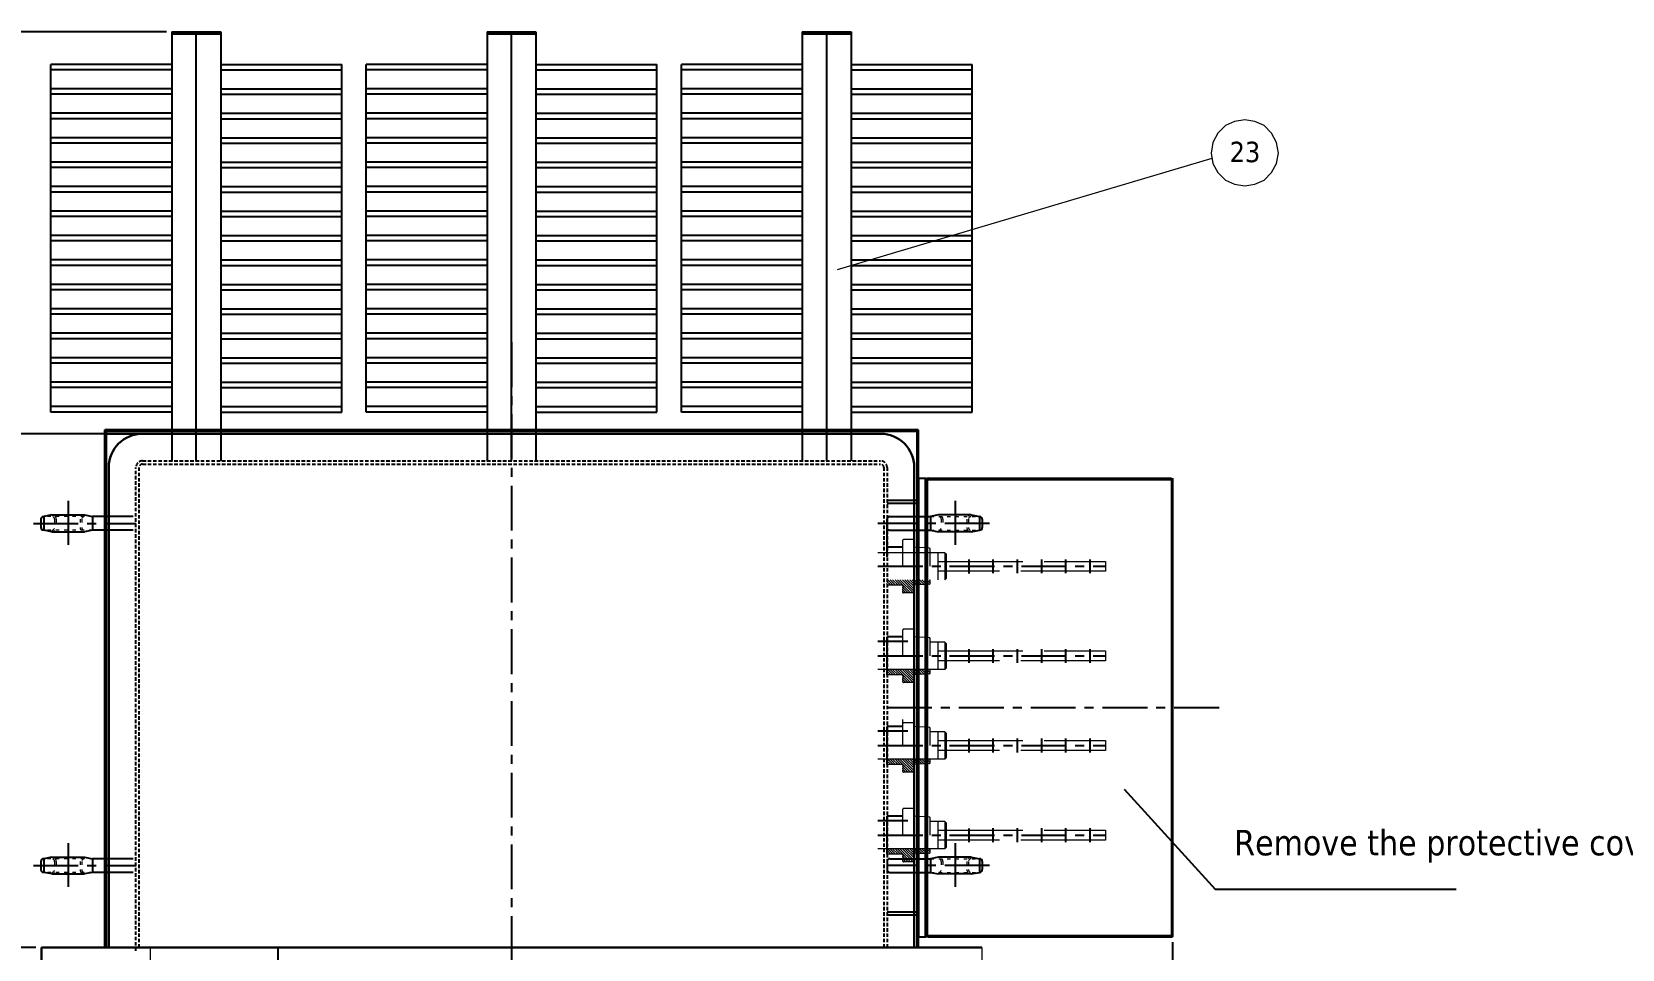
# Model space of a CAD drawing. Header units: millimetres. Extents: x 97339 to 122350, y -311274 to -152040.
# Drawn here: x 99180 to 102106, y -157372 to -155683 of the extents above; entities that cross this region are included whole.
import ezdxf

# ---------------------------------------------------------------- set-up
doc = ezdxf.new("R2010")
doc.units = ezdxf.units.MM
doc.header["$LTSCALE"] = 13
for name, pattern in [('ACAD_ISO02W100', [15, 12, -3]), ('ACAD_ISO03W100', [1.18, 0.47, -0.71]), ('CENTER', [50.8, 31.75, -6.35, 6.35, -6.35]), ('CENTERX2', [101.6, 63.5, -12.7, 12.7, -12.7]), ('DASHED', [0.75, 0.5, -0.25])]:
    doc.linetypes.add(name, pattern=pattern)
doc.layers.get('0').update_dxf_attribs({"color": 1, "linetype": 'CENTER'})
for name, color, linetype in [('1', 4, 'Continuous'), ('4虚线层', 6, 'DASHED'), ('粗实线', 4, 'Continuous')]:
    doc.layers.add(name, color=color, linetype=linetype)
doc.layers.add('标注、文本', color=3, linetype='Continuous', lineweight=25)
doc.layers.add('铁心', color=3, linetype='Continuous', lineweight=0)
doc.styles.get("Standard").update_dxf_attribs({"font": 'gbenor.shx', "bigfont": 'gbcbig.shx'})
doc.styles.add('Tahoma$001', font='tahoma.ttf', dxfattribs={"height": 2.159784})
doc.dimstyles.new('1-15', dxfattribs={"dimscale": 20, "dimtxt": 3.5, "dimasz": 2, "dimexe": 1.5, "dimexo": 0.5, "dimgap": 0.5, "dimtad": 1, "dimtoh": 1, "dimdec": 1, "dimdsep": 46, "dimtxsty": 'Standard', "dimcen": 2.5, "dimclrd": 3, "dimclre": 3, "dimclrt": 3, "dimadec": 0, "dimazin": 2, "dimtfac": 1, "dimtdec": 1, "dimtmove": 0, "dimatfit": 2, "dimfxl": 1, "dimarcsym": 0})

# ---------------------------------------------------------------- blocks, each defined once
blk = doc.blocks.new('*D519')
at = {"layer": 'Defpoints', "color": 0, "transparency": 16777216}
for p in [(98989.3, -157368.6), (99197.6, -157368.6), (99197.6, -157893.6)]:
    blk.add_point(p, dxfattribs=at)
at = {"layer": '标注、文本', "color": 3, "lineweight": -2, "transparency": 16777216}
for p, q in [((99187.6, -157368.6), (98959.3, -157368.6)), ((98989.3, -157853.6), (98989.3, -157408.6)), ((99187.6, -157893.6), (98959.3, -157893.6))]:
    blk.add_line(p, q, dxfattribs=at)
at = {"layer": '标注、文本', "color": 3, "transparency": 16777216}
for points in [[(98982.6, -157408.6), (98995.9, -157408.6), (98989.3, -157368.6)], [(98982.6, -157853.6), (98995.9, -157853.6), (98989.3, -157893.6)]]:
    blk.add_solid(points, dxfattribs=at)
at = {"layer": '标注、文本', "color": 3, "transparency": 16777216, "insert": (98944.3, -157631.1), "char_height": 70, "attachment_point": 5, "rotation": 90}
blk.add_mtext('525', dxfattribs=at)
blk = doc.blocks.new('*D520')
at = {"layer": 'Defpoints', "color": 0, "transparency": 16777216}
for p in [(98989.3, -156422.6), (99383.6, -156422.6), (99197.6, -157368.6)]:
    blk.add_point(p, dxfattribs=at)
at = {"layer": '标注、文本', "color": 3, "lineweight": -2, "transparency": 16777216}
for p, q in [((99373.6, -156422.6), (98959.3, -156422.6)), ((98989.3, -157328.6), (98989.3, -156462.6)), ((99187.6, -157368.6), (98959.3, -157368.6))]:
    blk.add_line(p, q, dxfattribs=at)
at = {"layer": '标注、文本', "color": 3, "transparency": 16777216}
for points in [[(98982.6, -156462.6), (98995.9, -156462.6), (98989.3, -156422.6)], [(98982.6, -157328.6), (98995.9, -157328.6), (98989.3, -157368.6)]]:
    blk.add_solid(points, dxfattribs=at)
at = {"layer": '标注、文本', "color": 3, "transparency": 16777216, "insert": (98944.3, -156895.6), "char_height": 70, "attachment_point": 5, "rotation": 90}
blk.add_mtext('946', dxfattribs=at)
blk = doc.blocks.new('*D521')
at = {"layer": 'Defpoints', "color": 0, "transparency": 16777216}
for p in [(98802.8, -155682.6), (99437.6, -155682.6), (99197.6, -157893.6)]:
    blk.add_point(p, dxfattribs=at)
at = {"layer": '标注、文本', "color": 3, "lineweight": -2, "transparency": 16777216}
for p, q in [((99427.6, -155682.6), (98772.8, -155682.6)), ((98802.8, -157853.6), (98802.8, -155722.6)), ((99187.6, -157893.6), (98772.8, -157893.6))]:
    blk.add_line(p, q, dxfattribs=at)
at = {"layer": '标注、文本', "color": 3, "transparency": 16777216}
for points in [[(98796.2, -155722.6), (98809.5, -155722.6), (98802.8, -155682.6)], [(98796.2, -157853.6), (98809.5, -157853.6), (98802.8, -157893.6)]]:
    blk.add_solid(points, dxfattribs=at)
at = {"layer": '标注、文本', "color": 3, "transparency": 16777216, "insert": (98757.8, -156788.1), "char_height": 70, "attachment_point": 5, "rotation": 90}
blk.add_mtext('2211', dxfattribs=at)
blk = doc.blocks.new('*D544')
at = {"layer": 'Defpoints', "color": 0, "transparency": 16777216}
for p in [(101278.6, -157348.6), (99197.6, -157368.6), (101278.6, -158190)]:
    blk.add_point(p, dxfattribs=at)
at = {"layer": '标注、文本', "color": 3, "lineweight": -2, "transparency": 16777216}
for p, q in [((101278.6, -157358.6), (101278.6, -158220)), ((99197.6, -157378.6), (99197.6, -158220)), ((99237.6, -158190), (101238.6, -158190))]:
    blk.add_line(p, q, dxfattribs=at)
at = {"layer": '标注、文本', "color": 3, "transparency": 16777216}
for points in [[(99237.6, -158183.3), (99237.6, -158196.6), (99197.6, -158190)], [(101238.6, -158183.3), (101238.6, -158196.6), (101278.6, -158190)]]:
    blk.add_solid(points, dxfattribs=at)
at = {"layer": '标注、文本', "color": 3, "transparency": 16777216, "insert": (100238.1, -158145), "char_height": 70, "attachment_point": 5}
blk.add_mtext('2100', dxfattribs=at)

msp = doc.modelspace()

# ---------------------------------------------------------------- hatches: boundary and pattern name
at = {"linetype": 'ACAD_ISO02W100', "lineweight": 13}
h = msp.add_hatch(dxfattribs=at)
h.set_pattern_fill('ANSI31', color=2, angle=270, style=0)
h.set_pattern_definition([(315, (100436.7233, -156382.5034), (2.245064, 2.245064), [])])
edge = h.paths.add_edge_path(flags=0)
edge.add_line((100752.605, -156691.608), (100795.384, -156691.608))
edge.add_line((100795.384, -156691.608), (100832.604, -156691.608))
edge.add_line((100832.604, -156691.608), (100832.604, -156698.673))
edge.add_arc((100831.604, -156698.673), 1, -86.185925, 0, ccw=False)
edge.add_line((100831.67, -156699.671), (100803.537, -156701.546))
edge.add_arc((100803.604, -156702.544), 1, 93.814075, 180)
edge.add_line((100802.604, -156702.544), (100802.604, -156714.609))
edge.add_arc((100801.604, -156714.609), 1, 270, 360, ccw=False)
edge.add_line((100801.604, -156715.609), (100783.604, -156715.609))
edge.add_arc((100783.604, -156714.609), 1, 180, 270, ccw=False)
edge.add_line((100782.604, -156714.609), (100782.604, -156712.124))
edge.add_line((100782.604, -156712.124), (100783.541, -156711.21))
edge.add_line((100783.541, -156711.21), (100782.604, -156710.383))
edge.add_line((100782.604, -156710.383), (100782.604, -156708.142))
edge.add_line((100782.604, -156708.142), (100783.541, -156707.228))
edge.add_line((100783.541, -156707.228), (100782.604, -156706.401))
edge.add_line((100782.604, -156706.401), (100782.604, -156705.205))
edge.add_line((100782.604, -156705.205), (100783.541, -156704.291))
edge.add_line((100783.541, -156704.291), (100782.604, -156703.464))
edge.add_line((100782.604, -156703.464), (100782.604, -156702.609))
edge.add_arc((100781.604, -156702.609), 1, 0.000001, 90)
edge.add_line((100781.604, -156701.609), (100753.606, -156701.609))
edge.add_arc((100753.606, -156700.609), 1, 180.00291, 270.00291, ccw=False)
edge.add_line((100752.606, -156700.609), (100752.605, -156691.608))
h = msp.add_hatch(dxfattribs=at)
h.set_pattern_fill('ANSI31', color=2, angle=270, style=0)
h.set_pattern_definition([(315, (100436.7233, -156547.5034), (2.245064, 2.245064), [])])
edge = h.paths.add_edge_path(flags=0)
edge.add_line((100752.605, -156856.608), (100795.384, -156856.608))
edge.add_line((100795.384, -156856.608), (100832.604, -156856.608))
edge.add_line((100832.604, -156856.608), (100832.604, -156863.673))
edge.add_arc((100831.604, -156863.673), 1, -86.185925, 0, ccw=False)
edge.add_line((100831.67, -156864.671), (100803.537, -156866.546))
edge.add_arc((100803.604, -156867.544), 1, 93.814075, 180)
edge.add_line((100802.604, -156867.544), (100802.604, -156879.609))
edge.add_arc((100801.604, -156879.609), 1, 270, 360, ccw=False)
edge.add_line((100801.604, -156880.609), (100783.604, -156880.609))
edge.add_arc((100783.604, -156879.609), 1, 180, 270, ccw=False)
edge.add_line((100782.604, -156879.609), (100782.604, -156877.124))
edge.add_line((100782.604, -156877.124), (100783.541, -156876.21))
edge.add_line((100783.541, -156876.21), (100782.604, -156875.383))
edge.add_line((100782.604, -156875.383), (100782.604, -156873.142))
edge.add_line((100782.604, -156873.142), (100783.541, -156872.228))
edge.add_line((100783.541, -156872.228), (100782.604, -156871.401))
edge.add_line((100782.604, -156871.401), (100782.604, -156870.205))
edge.add_line((100782.604, -156870.205), (100783.541, -156869.291))
edge.add_line((100783.541, -156869.291), (100782.604, -156868.464))
edge.add_line((100782.604, -156868.464), (100782.604, -156867.609))
edge.add_arc((100781.604, -156867.609), 1, 0.000001, 90)
edge.add_line((100781.604, -156866.609), (100753.606, -156866.609))
edge.add_arc((100753.606, -156865.609), 1, 180.00291, 270.00291, ccw=False)
edge.add_line((100752.606, -156865.609), (100752.605, -156856.608))
h = msp.add_hatch(dxfattribs=at)
h.set_pattern_fill('ANSI31', color=2, angle=270, style=0)
h.set_pattern_definition([(315, (100436.7233, -156712.5034), (2.245064, 2.245064), [])])
edge = h.paths.add_edge_path(flags=0)
edge.add_line((100752.605, -157021.608), (100795.384, -157021.608))
edge.add_line((100795.384, -157021.608), (100832.604, -157021.608))
edge.add_line((100832.604, -157021.608), (100832.604, -157028.673))
edge.add_arc((100831.604, -157028.673), 1, -86.185925, 0, ccw=False)
edge.add_line((100831.67, -157029.671), (100803.537, -157031.546))
edge.add_arc((100803.604, -157032.544), 1, 93.814075, 180)
edge.add_line((100802.604, -157032.544), (100802.604, -157044.609))
edge.add_arc((100801.604, -157044.609), 1, 270, 360, ccw=False)
edge.add_line((100801.604, -157045.609), (100783.604, -157045.609))
edge.add_arc((100783.604, -157044.609), 1, 180, 270, ccw=False)
edge.add_line((100782.604, -157044.609), (100782.604, -157042.124))
edge.add_line((100782.604, -157042.124), (100783.541, -157041.21))
edge.add_line((100783.541, -157041.21), (100782.604, -157040.383))
edge.add_line((100782.604, -157040.383), (100782.604, -157038.142))
edge.add_line((100782.604, -157038.142), (100783.541, -157037.228))
edge.add_line((100783.541, -157037.228), (100782.604, -157036.401))
edge.add_line((100782.604, -157036.401), (100782.604, -157035.205))
edge.add_line((100782.604, -157035.205), (100783.541, -157034.291))
edge.add_line((100783.541, -157034.291), (100782.604, -157033.464))
edge.add_line((100782.604, -157033.464), (100782.604, -157032.609))
edge.add_arc((100781.604, -157032.609), 1, 0.000001, 90)
edge.add_line((100781.604, -157031.609), (100753.606, -157031.609))
edge.add_arc((100753.606, -157030.609), 1, 180.00291, 270.00291, ccw=False)
edge.add_line((100752.606, -157030.609), (100752.605, -157021.608))
h = msp.add_hatch(dxfattribs=at)
h.set_pattern_fill('ANSI31', color=2, angle=270, style=0)
h.set_pattern_definition([(315, (100436.7233, -156877.5034), (2.245064, 2.245064), [])])
edge = h.paths.add_edge_path(flags=0)
edge.add_line((100752.605, -157186.608), (100795.384, -157186.608))
edge.add_line((100795.384, -157186.608), (100832.604, -157186.608))
edge.add_line((100832.604, -157186.608), (100832.604, -157193.673))
edge.add_arc((100831.604, -157193.673), 1, -86.185925, 0, ccw=False)
edge.add_line((100831.67, -157194.671), (100803.537, -157196.546))
edge.add_arc((100803.604, -157197.544), 1, 93.814075, 180)
edge.add_line((100802.604, -157197.544), (100802.604, -157209.609))
edge.add_arc((100801.604, -157209.609), 1, 270, 360, ccw=False)
edge.add_line((100801.604, -157210.609), (100783.604, -157210.609))
edge.add_arc((100783.604, -157209.609), 1, 180, 270, ccw=False)
edge.add_line((100782.604, -157209.609), (100782.604, -157207.124))
edge.add_line((100782.604, -157207.124), (100783.541, -157206.21))
edge.add_line((100783.541, -157206.21), (100782.604, -157205.383))
edge.add_line((100782.604, -157205.383), (100782.604, -157203.142))
edge.add_line((100782.604, -157203.142), (100783.541, -157202.228))
edge.add_line((100783.541, -157202.228), (100782.604, -157201.401))
edge.add_line((100782.604, -157201.401), (100782.604, -157200.205))
edge.add_line((100782.604, -157200.205), (100783.541, -157199.291))
edge.add_line((100783.541, -157199.291), (100782.604, -157198.464))
edge.add_line((100782.604, -157198.464), (100782.604, -157197.609))
edge.add_arc((100781.604, -157197.609), 1, 0.000001, 90)
edge.add_line((100781.604, -157196.609), (100753.606, -157196.609))
edge.add_arc((100753.606, -157195.609), 1, 180.00291, 270.00291, ccw=False)
edge.add_line((100752.606, -157195.609), (100752.605, -157186.608))

# ---------------------------------------------------------------- linework, layer by layer
at = {"ltscale": 2}
for p, q in [((99482.605, -156472.602), (99482.605, -155682.62)), ((100062.605, -156472.602), (100062.605, -155682.62)), ((100642.605, -156472.602), (100642.605, -155682.62))]:
    msp.add_line(p, q, dxfattribs=at)
at = {"color": 2, "linetype": 'ACAD_ISO02W100', "lineweight": 13}
for p, q in [((100782.604, -156666.608), (100782.604, -156618.609)), ((100801.604, -156617.609), (100783.604, -156617.609)), ((100802.604, -156630.673), (100802.604, -156618.609)), ((100831.67, -156633.546), (100803.537, -156631.671)), ((100859.604, -156641.609), (100736.605, -156641.608)), ((100832.604, -156666.632), (100832.604, -156634.544)), ((100859.604, -156641.609), (100832.604, -156641.609)), ((100847.604, -156691.61), (100847.604, -156641.609)), ((100847.604, -156675.575), (100847.604, -156657.575)), ((100847.604, -156657.575), (101155.604, -156657.575)), ((100859.604, -156641.609), (100859.596, -156691.609)), ((100859.604, -156641.609), (100862.604, -156644.609)), ((100859.604, -156646.611), (100859.604, -156686.611)), ((100862.596, -156688.609), (100862.604, -156644.609)), ((101155.604, -156657.553), (101155.604, -156675.553)), ((100832.604, -156698.673), (100832.604, -156691.608)), ((101155.604, -156675.544), (100847.604, -156675.575)), ((100859.596, -156691.609), (100862.596, -156688.609)), ((100781.604, -156701.609), (100753.606, -156701.609)), ((100782.604, -156703.464), (100782.604, -156702.609)), ((100782.604, -156703.464), (100783.541, -156704.291)), ((100783.541, -156704.291), (100782.604, -156705.205)), ((100782.604, -156706.401), (100782.604, -156705.205)), ((100782.604, -156706.401), (100783.541, -156707.228)), ((100783.541, -156707.228), (100782.604, -156708.142)), ((100782.604, -156710.383), (100782.604, -156708.142)), ((100782.604, -156710.383), (100783.541, -156711.21)), ((100783.541, -156711.21), (100782.604, -156712.124)), ((100782.604, -156714.609), (100782.604, -156712.124)), ((100801.604, -156715.609), (100783.604, -156715.609)), ((100802.604, -156714.609), (100802.604, -156702.544)), ((100831.67, -156699.671), (100803.537, -156701.546)), ((100782.604, -156831.608), (100782.604, -156783.609)), ((100801.604, -156782.609), (100783.604, -156782.609)), ((100802.604, -156795.673), (100802.604, -156783.609)), ((100831.67, -156798.546), (100803.537, -156796.671)), ((100832.604, -156831.632), (100832.604, -156799.544)), ((100859.604, -156806.609), (100832.604, -156806.609)), ((100847.604, -156856.61), (100847.604, -156806.609)), ((100859.604, -156806.609), (100859.596, -156856.609)), ((100859.604, -156806.609), (100862.604, -156809.609)), ((100847.604, -156840.575), (100847.604, -156822.575)), ((100847.604, -156822.575), (101155.604, -156822.575)), ((100859.604, -156811.611), (100859.604, -156851.611)), ((100862.596, -156853.609), (100862.604, -156809.609)), ((101155.604, -156822.553), (101155.604, -156840.553)), ((100859.604, -156856.609), (100736.605, -156856.608)), ((100781.604, -156866.609), (100753.606, -156866.609)), ((100831.67, -156864.671), (100803.537, -156866.546)), ((100832.604, -156863.673), (100832.604, -156856.608)), ((101155.604, -156840.544), (100847.604, -156840.575)), ((100859.596, -156856.609), (100862.596, -156853.609)), ((100782.604, -156868.464), (100782.604, -156867.609)), ((100782.604, -156868.464), (100783.541, -156869.291)), ((100783.541, -156869.291), (100782.604, -156870.205)), ((100782.604, -156871.401), (100782.604, -156870.205)), ((100782.604, -156871.401), (100783.541, -156872.228)), ((100783.541, -156872.228), (100782.604, -156873.142)), ((100782.604, -156875.383), (100782.604, -156873.142)), ((100782.604, -156875.383), (100783.541, -156876.21)), ((100783.541, -156876.21), (100782.604, -156877.124)), ((100782.604, -156879.609), (100782.604, -156877.124)), ((100801.604, -156880.609), (100783.604, -156880.609)), ((100802.604, -156879.609), (100802.604, -156867.544)), ((100782.604, -156996.608), (100782.604, -156948.609)), ((100802.604, -156960.673), (100802.604, -156948.609)), ((100801.604, -156955.109), (100783.604, -156955.109)), ((100831.67, -156963.546), (100803.537, -156961.671)), ((100832.604, -156996.632), (100832.604, -156964.544)), ((100859.604, -156971.609), (100832.604, -156971.609)), ((100847.604, -157021.61), (100847.604, -156971.609)), ((100859.604, -156971.609), (100859.596, -157021.609)), ((100859.604, -156971.609), (100862.604, -156974.609)), ((100859.604, -156976.611), (100859.604, -157016.611)), ((100862.596, -157018.609), (100862.604, -156974.609)), ((100847.604, -157005.575), (100847.604, -156987.575)), ((100847.604, -156987.575), (101155.604, -156987.575)), ((101155.604, -157005.544), (100847.604, -157005.575)), ((101155.604, -156987.553), (101155.604, -157005.553)), ((100859.604, -157021.609), (100736.605, -157021.608)), ((100781.604, -157031.609), (100753.606, -157031.609)), ((100782.604, -157033.464), (100782.604, -157032.609)), ((100782.604, -157033.464), (100783.541, -157034.291)), ((100783.541, -157034.291), (100782.604, -157035.205)), ((100782.604, -157036.401), (100782.604, -157035.205)), ((100782.604, -157036.401), (100783.541, -157037.228)), ((100783.541, -157037.228), (100782.604, -157038.142)), ((100782.604, -157040.383), (100782.604, -157038.142)), ((100782.604, -157040.383), (100783.541, -157041.21)), ((100783.541, -157041.21), (100782.604, -157042.124)), ((100782.604, -157044.609), (100782.604, -157042.124)), ((100802.604, -157044.609), (100802.604, -157032.544)), ((100831.67, -157029.671), (100803.537, -157031.546)), ((100832.604, -157028.673), (100832.604, -157021.608)), ((100859.596, -157021.609), (100862.596, -157018.609)), ((100801.604, -157045.609), (100783.604, -157045.609)), ((100782.604, -157161.608), (100782.604, -157113.609)), ((100801.604, -157112.609), (100783.604, -157112.609)), ((100802.604, -157125.673), (100802.604, -157113.609)), ((100831.67, -157128.546), (100803.537, -157126.671)), ((100832.604, -157161.632), (100832.604, -157129.544)), ((100859.604, -157136.609), (100832.604, -157136.609)), ((100847.604, -157186.61), (100847.604, -157136.609)), ((100847.604, -157170.575), (100847.604, -157152.575)), ((100847.604, -157152.575), (101155.604, -157152.575)), ((100859.604, -157136.609), (100859.596, -157186.609)), ((100859.604, -157136.609), (100862.604, -157139.609)), ((100859.604, -157141.611), (100859.604, -157181.611)), ((100862.596, -157183.609), (100862.604, -157139.609)), ((101155.604, -157152.553), (101155.604, -157170.553)), ((100859.604, -157186.609), (100736.605, -157186.608)), ((100832.604, -157193.673), (100832.604, -157186.608)), ((101155.604, -157170.544), (100847.604, -157170.575)), ((100859.596, -157186.609), (100862.596, -157183.609)), ((100781.604, -157196.609), (100753.606, -157196.609)), ((100782.604, -157198.464), (100782.604, -157197.609)), ((100782.604, -157198.464), (100783.541, -157199.291)), ((100783.541, -157199.291), (100782.604, -157200.205)), ((100782.604, -157201.401), (100782.604, -157200.205)), ((100782.604, -157201.401), (100783.541, -157202.228)), ((100783.541, -157202.228), (100782.604, -157203.142)), ((100782.604, -157205.383), (100782.604, -157203.142)), ((100782.604, -157205.383), (100783.541, -157206.21)), ((100783.541, -157206.21), (100782.604, -157207.124)), ((100782.604, -157209.609), (100782.604, -157207.124)), ((100801.604, -157210.609), (100783.604, -157210.609)), ((100802.604, -157209.609), (100802.604, -157197.544)), ((100831.67, -157194.671), (100803.537, -157196.546)), ((99397.605, -157368.602), (99397.605, -157433.602)), ((100927.605, -157368.602), (100927.605, -157433.602))]:
    msp.add_line(p, q, dxfattribs=at)
for centre, start, end in [((100783.604, -156618.609), 90, 180), ((100801.604, -156618.609), 0, 90), ((100803.604, -156630.673), 180, 266.185925), ((100831.604, -156634.544), 0, 86.185925), ((100781.604, -156702.609), 0.000001, 90), ((100783.604, -156714.609), 180, 270), ((100801.604, -156714.609), 270, 0), ((100803.604, -156702.544), 93.814075, 180), ((100831.604, -156698.673), 273.814075, 0), ((100783.604, -156783.609), 90, 180), ((100801.604, -156783.609), 0, 90), ((100803.604, -156795.673), 180, 266.185925), ((100831.604, -156799.544), 0, 86.185925), ((100781.604, -156867.609), 0.000001, 90), ((100803.604, -156867.544), 93.814075, 180), ((100831.604, -156863.673), 273.814075, 0), ((100783.604, -156879.609), 180, 270), ((100801.604, -156879.609), 270, 0), ((100783.604, -156956.109), 90, 180), ((100801.604, -156956.109), 0, 90), ((100803.604, -156960.673), 180, 266.185925), ((100831.604, -156964.544), 0, 86.185925), ((100781.604, -157032.609), 0.000001, 90), ((100803.604, -157032.544), 93.814075, 180), ((100831.604, -157028.673), 273.814075, 0), ((100783.604, -157044.609), 180, 270), ((100801.604, -157044.609), 270, 0), ((100783.604, -157113.609), 90, 180), ((100801.604, -157113.609), 0, 90), ((100803.604, -157125.673), 180, 266.185925), ((100831.604, -157129.544), 0, 86.185925), ((100781.604, -157197.609), 0.000001, 90), ((100783.604, -157209.609), 180, 270), ((100801.604, -157209.609), 270, 0), ((100803.604, -157197.544), 93.814075, 180), ((100831.604, -157193.673), 273.814075, 0)]:
    msp.add_arc(centre, 1, start, end, dxfattribs=at)
at = {"layer": '1', "ltscale": 8}
for p, q in [((99437.605, -155682.62), (99437.605, -156472.602)), ((99437.605, -155682.62), (99527.605, -155682.62)), ((99437.605, -155686.62), (99527.605, -155686.62)), ((99527.605, -155682.62), (99527.605, -156472.602)), ((100017.605, -155682.62), (100017.605, -156472.602)), ((100017.605, -155682.62), (100107.605, -155682.62)), ((100017.605, -155686.62), (100107.605, -155686.62)), ((100107.605, -155682.62), (100107.605, -156472.602)), ((100597.605, -155682.62), (100597.605, -156472.602)), ((100597.605, -155682.62), (100687.605, -155682.62)), ((100597.605, -155686.62), (100687.605, -155686.62)), ((100687.605, -155682.62), (100687.605, -156472.602)), ((99215.105, -156382.62), (99215.105, -155742.62)), ((99437.605, -155742.62), (99215.105, -155742.62)), ((99437.605, -155752.62), (99215.105, -155752.62)), ((99527.605, -155742.62), (99750.105, -155742.62)), ((99527.605, -155752.62), (99750.105, -155752.62)), ((99750.105, -156382.62), (99750.105, -155742.62)), ((99795.105, -156382.62), (99795.105, -155742.62)), ((100017.605, -155742.62), (99795.105, -155742.62)), ((100017.605, -155752.62), (99795.105, -155752.62)), ((100107.605, -155742.62), (100330.105, -155742.62)), ((100107.605, -155752.62), (100330.105, -155752.62)), ((100330.105, -156382.62), (100330.105, -155742.62)), ((100375.105, -156382.62), (100375.105, -155742.62)), ((100597.605, -155742.62), (100375.105, -155742.62)), ((100597.605, -155752.62), (100375.105, -155752.62)), ((100687.605, -155742.62), (100910.105, -155742.62)), ((100687.605, -155752.62), (100910.105, -155752.62)), ((100910.105, -156382.62), (100910.105, -155742.62)), ((99437.605, -155787.62), (99215.105, -155787.62)), ((99437.605, -155797.62), (99215.105, -155797.62)), ((99527.605, -155787.62), (99750.105, -155787.62)), ((99527.605, -155797.62), (99750.105, -155797.62)), ((100017.605, -155787.62), (99795.105, -155787.62)), ((100017.605, -155797.62), (99795.105, -155797.62)), ((100107.605, -155787.62), (100330.105, -155787.62)), ((100107.605, -155797.62), (100330.105, -155797.62)), ((100597.605, -155787.62), (100375.105, -155787.62)), ((100597.605, -155797.62), (100375.105, -155797.62)), ((100687.605, -155787.62), (100910.105, -155787.62)), ((100687.605, -155797.62), (100910.105, -155797.62)), ((99437.605, -155832.62), (99215.105, -155832.62)), ((99437.605, -155842.62), (99215.105, -155842.62)), ((99527.605, -155832.62), (99750.105, -155832.62)), ((99527.605, -155842.62), (99750.105, -155842.62)), ((100017.605, -155832.62), (99795.105, -155832.62)), ((100017.605, -155842.62), (99795.105, -155842.62)), ((100107.605, -155832.62), (100330.105, -155832.62)), ((100107.605, -155842.62), (100330.105, -155842.62)), ((100597.605, -155832.62), (100375.105, -155832.62)), ((100597.605, -155842.62), (100375.105, -155842.62)), ((100687.605, -155832.62), (100910.105, -155832.62)), ((100687.605, -155842.62), (100910.105, -155842.62)), ((99437.605, -155877.62), (99215.105, -155877.62)), ((99437.605, -155887.62), (99215.105, -155887.62)), ((99527.605, -155877.62), (99750.105, -155877.62)), ((99527.605, -155887.62), (99750.105, -155887.62)), ((100017.605, -155877.62), (99795.105, -155877.62)), ((100017.605, -155887.62), (99795.105, -155887.62)), ((100107.605, -155877.62), (100330.105, -155877.62)), ((100107.605, -155887.62), (100330.105, -155887.62)), ((100597.605, -155877.62), (100375.105, -155877.62)), ((100597.605, -155887.62), (100375.105, -155887.62)), ((100687.605, -155877.62), (100910.105, -155877.62)), ((100687.605, -155887.62), (100910.105, -155887.62)), ((99437.605, -155922.62), (99215.105, -155922.62)), ((99527.605, -155922.62), (99750.105, -155922.62)), ((100017.605, -155922.62), (99795.105, -155922.62)), ((100107.605, -155922.62), (100330.105, -155922.62)), ((100597.605, -155922.62), (100375.105, -155922.62)), ((100687.605, -155922.62), (100910.105, -155922.62)), ((99437.605, -155932.62), (99215.105, -155932.62)), ((99527.605, -155932.62), (99750.105, -155932.62)), ((100017.605, -155932.62), (99795.105, -155932.62)), ((100107.605, -155932.62), (100330.105, -155932.62)), ((100597.605, -155932.62), (100375.105, -155932.62)), ((100687.605, -155932.62), (100910.105, -155932.62)), ((99437.605, -155967.62), (99215.105, -155967.62)), ((99437.605, -155977.62), (99215.105, -155977.62)), ((99527.605, -155967.62), (99750.105, -155967.62)), ((99527.605, -155977.62), (99750.105, -155977.62)), ((100017.605, -155967.62), (99795.105, -155967.62)), ((100017.605, -155977.62), (99795.105, -155977.62)), ((100107.605, -155967.62), (100330.105, -155967.62)), ((100107.605, -155977.62), (100330.105, -155977.62)), ((100597.605, -155967.62), (100375.105, -155967.62)), ((100597.605, -155977.62), (100375.105, -155977.62)), ((100687.605, -155967.62), (100910.105, -155967.62)), ((100687.605, -155977.62), (100910.105, -155977.62)), ((99437.605, -156012.62), (99215.105, -156012.62)), ((99527.605, -156012.62), (99750.105, -156012.62)), ((100017.605, -156012.62), (99795.105, -156012.62)), ((100107.605, -156012.62), (100330.105, -156012.62)), ((100597.605, -156012.62), (100375.105, -156012.62)), ((100687.605, -156012.62), (100910.105, -156012.62)), ((99437.605, -156022.62), (99215.105, -156022.62)), ((99527.605, -156022.62), (99750.105, -156022.62)), ((100017.605, -156022.62), (99795.105, -156022.62)), ((100107.605, -156022.62), (100330.105, -156022.62)), ((100597.605, -156022.62), (100375.105, -156022.62)), ((100687.605, -156022.62), (100910.105, -156022.62)), ((99437.605, -156057.62), (99215.105, -156057.62)), ((99437.605, -156067.62), (99215.105, -156067.62)), ((99527.605, -156057.62), (99750.105, -156057.62)), ((99527.605, -156067.62), (99750.105, -156067.62)), ((100017.605, -156057.62), (99795.105, -156057.62)), ((100017.605, -156067.62), (99795.105, -156067.62)), ((100107.605, -156057.62), (100330.105, -156057.62)), ((100107.605, -156067.62), (100330.105, -156067.62)), ((100597.605, -156057.62), (100375.105, -156057.62)), ((100597.605, -156067.62), (100375.105, -156067.62)), ((100687.605, -156057.62), (100910.105, -156057.62)), ((100687.605, -156067.62), (100910.105, -156067.62)), ((99437.605, -156102.62), (99215.105, -156102.62)), ((99527.605, -156102.62), (99750.105, -156102.62)), ((100017.605, -156102.62), (99795.105, -156102.62)), ((100107.605, -156102.62), (100330.105, -156102.62)), ((100597.605, -156102.62), (100375.105, -156102.62)), ((100687.605, -156102.62), (100910.105, -156102.62)), ((99437.605, -156112.62), (99215.105, -156112.62)), ((99527.605, -156112.62), (99750.105, -156112.62)), ((100017.605, -156112.62), (99795.105, -156112.62)), ((100107.605, -156112.62), (100330.105, -156112.62)), ((100597.605, -156112.62), (100375.105, -156112.62)), ((100687.605, -156112.62), (100910.105, -156112.62)), ((99437.605, -156147.62), (99215.105, -156147.62)), ((99437.605, -156157.62), (99215.105, -156157.62)), ((99527.605, -156147.62), (99750.105, -156147.62)), ((99527.605, -156157.62), (99750.105, -156157.62)), ((100017.605, -156147.62), (99795.105, -156147.62)), ((100017.605, -156157.62), (99795.105, -156157.62)), ((100107.605, -156147.62), (100330.105, -156147.62)), ((100107.605, -156157.62), (100330.105, -156157.62)), ((100597.605, -156147.62), (100375.105, -156147.62)), ((100597.605, -156157.62), (100375.105, -156157.62)), ((100687.605, -156147.62), (100910.105, -156147.62)), ((100687.605, -156157.62), (100910.105, -156157.62)), ((99437.605, -156192.62), (99215.105, -156192.62)), ((99527.605, -156192.62), (99750.105, -156192.62)), ((100017.605, -156192.62), (99795.105, -156192.62)), ((100107.605, -156192.62), (100330.105, -156192.62)), ((100597.605, -156192.62), (100375.105, -156192.62)), ((100687.605, -156192.62), (100910.105, -156192.62)), ((99437.605, -156202.62), (99215.105, -156202.62)), ((99527.605, -156202.62), (99750.105, -156202.62)), ((100017.605, -156202.62), (99795.105, -156202.62)), ((100107.605, -156202.62), (100330.105, -156202.62)), ((100597.605, -156202.62), (100375.105, -156202.62)), ((100687.605, -156202.62), (100910.105, -156202.62)), ((99437.605, -156237.62), (99215.105, -156237.62)), ((99437.605, -156247.62), (99215.105, -156247.62)), ((99527.605, -156237.62), (99750.105, -156237.62)), ((99527.605, -156247.62), (99750.105, -156247.62)), ((100017.605, -156237.62), (99795.105, -156237.62)), ((100017.605, -156247.62), (99795.105, -156247.62)), ((100107.605, -156237.62), (100330.105, -156237.62)), ((100107.605, -156247.62), (100330.105, -156247.62)), ((100597.605, -156237.62), (100375.105, -156237.62)), ((100597.605, -156247.62), (100375.105, -156247.62)), ((100687.605, -156237.62), (100910.105, -156237.62)), ((100687.605, -156247.62), (100910.105, -156247.62)), ((99437.605, -156282.62), (99215.105, -156282.62)), ((99437.605, -156292.62), (99215.105, -156292.62)), ((99527.605, -156282.62), (99750.105, -156282.62)), ((99527.605, -156292.62), (99750.105, -156292.62)), ((100017.605, -156282.62), (99795.105, -156282.62)), ((100017.605, -156292.62), (99795.105, -156292.62)), ((100107.605, -156282.62), (100330.105, -156282.62)), ((100107.605, -156292.62), (100330.105, -156292.62)), ((100597.605, -156282.62), (100375.105, -156282.62)), ((100597.605, -156292.62), (100375.105, -156292.62)), ((100687.605, -156282.62), (100910.105, -156282.62)), ((100687.605, -156292.62), (100910.105, -156292.62)), ((99437.605, -156327.62), (99215.105, -156327.62)), ((99437.605, -156337.62), (99215.105, -156337.62)), ((99527.605, -156327.62), (99750.105, -156327.62)), ((99527.605, -156337.62), (99750.105, -156337.62)), ((100017.605, -156327.62), (99795.105, -156327.62)), ((100017.605, -156337.62), (99795.105, -156337.62)), ((100107.605, -156327.62), (100330.105, -156327.62)), ((100107.605, -156337.62), (100330.105, -156337.62)), ((100597.605, -156327.62), (100375.105, -156327.62)), ((100597.605, -156337.62), (100375.105, -156337.62)), ((100687.605, -156327.62), (100910.105, -156327.62)), ((100687.605, -156337.62), (100910.105, -156337.62)), ((99437.605, -156372.62), (99215.105, -156372.62)), ((99437.605, -156382.62), (99215.105, -156382.62)), ((99527.605, -156372.62), (99750.105, -156372.62)), ((99527.605, -156382.62), (99750.105, -156382.62)), ((100017.605, -156372.62), (99795.105, -156372.62)), ((100017.605, -156382.62), (99795.105, -156382.62)), ((100107.605, -156372.62), (100330.105, -156372.62)), ((100107.605, -156382.62), (100330.105, -156382.62)), ((100597.605, -156372.62), (100375.105, -156372.62)), ((100597.605, -156382.62), (100375.105, -156382.62)), ((100687.605, -156372.62), (100910.105, -156372.62)), ((100687.605, -156382.62), (100910.105, -156382.62))]:
    msp.add_line(p, q, dxfattribs=at)
at = {"layer": '1', "color": 1, "linetype": 'CENTERX2', "lineweight": -3, "ltscale": 0.1}
for p, q in [((100062.605, -156254.243), (100062.605, -157423.896)), ((99246.613, -156546.266), (99246.613, -156626.959)), ((100878.596, -156546.266), (100878.596, -156626.959)), ((99182.993, -156587.602), (99371.605, -156587.602)), ((100736.605, -156587.105), (100791.899, -156587.105)), ((100942.217, -156587.602), (100753.605, -156587.602)), ((100904.514, -156679.618), (100904.514, -156654.358)), ((100949.014, -156679.237), (100949.014, -156653.977)), ((100993.514, -156679.237), (100993.514, -156653.977)), ((101038.014, -156679.237), (101038.014, -156653.977)), ((101082.514, -156679.237), (101082.514, -156653.977)), ((101127.014, -156679.237), (101127.014, -156653.977)), ((100736.605, -156666.603), (101155.604, -156666.578)), ((100736.605, -156804.605), (100791.899, -156804.605)), ((100736.605, -156831.603), (101155.604, -156831.578)), ((100904.514, -156844.618), (100904.514, -156819.358)), ((100949.014, -156844.237), (100949.014, -156818.977)), ((100993.514, -156844.237), (100993.514, -156818.977)), ((101038.014, -156844.237), (101038.014, -156818.977)), ((101082.514, -156844.237), (101082.514, -156818.977)), ((101127.014, -156844.237), (101127.014, -156818.977)), ((100753.605, -156926.602), (101366.823, -156926.602)), ((100736.605, -156969.605), (100791.899, -156969.605)), ((100904.514, -157009.618), (100904.514, -156984.358)), ((100949.014, -157009.237), (100949.014, -156983.977)), ((100993.514, -157009.237), (100993.514, -156983.977)), ((101038.014, -157009.237), (101038.014, -156983.977)), ((101082.514, -157009.237), (101082.514, -156983.977)), ((101127.014, -157009.237), (101127.014, -156983.977)), ((100736.605, -156996.603), (101155.604, -156996.578)), ((100736.605, -157134.605), (100791.899, -157134.605)), ((100904.514, -157174.618), (100904.514, -157149.358)), ((100949.014, -157174.237), (100949.014, -157148.977)), ((100993.514, -157174.237), (100993.514, -157148.977)), ((101038.014, -157174.237), (101038.014, -157148.977)), ((101082.514, -157174.237), (101082.514, -157148.977)), ((101127.014, -157174.237), (101127.014, -157148.977)), ((99246.613, -157176.266), (99246.613, -157256.959)), ((100736.605, -157161.603), (101155.604, -157161.578)), ((100878.596, -157176.266), (100878.596, -157256.959)), ((99182.993, -157217.602), (99371.605, -157217.602)), ((100942.217, -157217.602), (100753.605, -157217.602)), ((99632.605, -157368.602), (99632.605, -157423.896))]:
    msp.add_line(p, q, dxfattribs=at)
at = {"layer": '4虚线层'}
for p, q in [((99371.605, -157374.602), (99371.605, -156484.602)), ((99377.605, -157368.602), (99377.605, -156484.602)), ((99383.605, -156472.602), (100741.605, -156472.602)), ((99383.605, -156478.602), (100741.605, -156478.602)), ((100747.605, -156484.602), (100747.605, -157368.602)), ((100753.605, -156484.602), (100753.605, -157368.602)), ((100857.605, -157368.602), (99267.605, -157368.602)), ((100822.605, -157368.602), (99302.605, -157368.602))]:
    msp.add_line(p, q, dxfattribs=at)
for centre, radius, start, end in [((99383.605, -156484.602), 12, 90, 180), ((99383.605, -156484.602), 6, 90, 180), ((100741.605, -156484.602), 12, 0, 90), ((100741.605, -156484.602), 6, 0, 90)]:
    msp.add_arc(centre, radius, start, end, dxfattribs=at)
at = {"layer": '标注、文本', "color": 4, "lineweight": 30}
for p, q in [((99314.605, -156415.602), (99314.605, -157368.602)), ((100810.605, -156415.602), (99314.605, -156415.602)), ((100810.605, -156417.602), (99314.605, -156417.602)), ((100741.605, -156422.602), (99314.605, -156422.602)), ((99316.605, -156415.602), (99316.605, -157368.602)), ((100808.605, -156417.602), (100808.605, -157368.602)), ((100810.605, -156422.602), (100808.605, -156422.602)), ((100810.605, -156415.602), (100810.605, -157368.602)), ((99321.605, -156484.602), (99321.605, -157368.602)), ((100803.605, -156484.602), (100803.605, -157368.602)), ((99197.605, -157368.602), (100927.605, -157368.602)), ((99197.605, -157368.602), (99197.605, -157433.602))]:
    msp.add_line(p, q, dxfattribs=at)
at = {"layer": '标注、文本'}
for p, q in [((100811.605, -156504.602), (100811.605, -157348.602)), ((100811.605, -156504.602), (100823.605, -156504.602)), ((100823.605, -156504.602), (100823.605, -157348.602)), ((100823.605, -156504.602), (100825.605, -156504.602)), ((100825.605, -156504.602), (100825.605, -157344.602)), ((100825.605, -156508.602), (100825.605, -156504.602)), ((100827.605, -156504.602), (100827.605, -157344.602)), ((100829.605, -156504.602), (101276.605, -156504.602)), ((100829.605, -156506.602), (101276.605, -156506.602)), ((101276.605, -156504.602), (101276.605, -157348.602)), ((101278.605, -156504.602), (101278.605, -157348.602)), ((100753.605, -156544.602), (100811.605, -156544.602)), ((99216.863, -156572.102), (99201.863, -156575.102)), ((99216.863, -156572.102), (99276.863, -156572.102)), ((99276.863, -156572.102), (99291.863, -156575.102)), ((100753.605, -156550.602), (100811.605, -156550.602)), ((100848.347, -156572.102), (100833.347, -156575.102)), ((100908.347, -156572.102), (100848.347, -156572.102)), ((100908.347, -156572.102), (100923.347, -156575.102)), ((99196.622, -156580.102), (99196.622, -156595.102)), ((99201.863, -156575.102), (99201.863, -156600.102)), ((99216.863, -156603.102), (99201.863, -156600.102)), ((99216.863, -156603.102), (99276.863, -156603.102)), ((99291.863, -156600.102), (99276.863, -156603.102)), ((99366.605, -156575.102), (99291.863, -156575.102)), ((99291.863, -156575.102), (99291.863, -156600.102)), ((99366.605, -156600.102), (99291.863, -156600.102)), ((100753.606, -156649.109), (100753.604, -156579.109)), ((100753.605, -156580.102), (100753.605, -156595.102)), ((100758.605, -156575.102), (100833.347, -156575.102)), ((100758.605, -156600.102), (100833.347, -156600.102)), ((100833.347, -156575.102), (100833.347, -156600.102)), ((100833.347, -156600.102), (100848.347, -156603.102)), ((100908.347, -156603.102), (100848.347, -156603.102)), ((100908.347, -156603.102), (100923.347, -156600.102)), ((100923.347, -156575.102), (100923.347, -156600.102)), ((100928.588, -156580.102), (100928.588, -156595.102)), ((100753.606, -156866.609), (100753.604, -156796.609)), ((100753.606, -157031.609), (100753.604, -156961.609)), ((101189.757, -157077.141), (101357.305, -157261.057)), ((100753.606, -157196.609), (100753.604, -157126.609)), ((99196.622, -157210.102), (99196.622, -157225.102)), ((99216.863, -157202.102), (99201.863, -157205.102)), ((99201.863, -157205.102), (99201.863, -157230.102)), ((99216.863, -157202.102), (99276.863, -157202.102)), ((99276.863, -157202.102), (99291.863, -157205.102)), ((99366.605, -157205.102), (99291.863, -157205.102)), ((99291.863, -157205.102), (99291.863, -157230.102)), ((100753.605, -157210.102), (100753.605, -157225.102)), ((100758.605, -157205.102), (100833.347, -157205.102)), ((100848.347, -157202.102), (100833.347, -157205.102)), ((100833.347, -157205.102), (100833.347, -157230.102)), ((100908.347, -157202.102), (100848.347, -157202.102)), ((100908.347, -157202.102), (100923.347, -157205.102)), ((100923.347, -157205.102), (100923.347, -157230.102)), ((100928.588, -157210.102), (100928.588, -157225.102)), ((99216.863, -157233.102), (99201.863, -157230.102)), ((99216.863, -157233.102), (99276.863, -157233.102)), ((99291.863, -157230.102), (99276.863, -157233.102)), ((99366.605, -157230.102), (99291.863, -157230.102)), ((100758.605, -157230.102), (100833.347, -157230.102)), ((100833.347, -157230.102), (100848.347, -157233.102)), ((100908.347, -157233.102), (100848.347, -157233.102)), ((100908.347, -157233.102), (100923.347, -157230.102)), ((101357.305, -157261.057), (101800.293, -157261.057)), ((100753.605, -157302.602), (100811.605, -157302.602)), ((100753.605, -157308.602), (100811.605, -157308.602)), ((100811.605, -157348.602), (100823.605, -157348.602)), ((100823.605, -157348.602), (100825.605, -157348.602)), ((100825.605, -157344.602), (100825.605, -157348.602)), ((100829.605, -157346.602), (101276.605, -157346.602)), ((100829.605, -157348.602), (101278.605, -157348.602))]:
    msp.add_line(p, q, dxfattribs=at)
at = {"layer": '标注、文本', "color": 2, "linetype": 'ACAD_ISO03W100', "lineweight": 18}
for p, q in [((99291.863, -156575.102), (99201.622, -156575.102)), ((99291.863, -156600.102), (99201.622, -156600.102)), ((99221.863, -156580.102), (99221.863, -156595.102)), ((99224.863, -156580.102), (99224.863, -156595.102)), ((99268.863, -156580.102), (99268.863, -156595.102)), ((99271.863, -156580.102), (99271.863, -156595.102)), ((100833.347, -156575.102), (100923.588, -156575.102)), ((100833.347, -156600.102), (100923.588, -156600.102)), ((100853.347, -156580.102), (100853.347, -156595.102)), ((100856.347, -156580.102), (100856.347, -156595.102)), ((100900.347, -156580.102), (100900.347, -156595.102)), ((100903.347, -156580.102), (100903.347, -156595.102)), ((99291.863, -157205.102), (99201.622, -157205.102)), ((99221.863, -157210.102), (99221.863, -157225.102)), ((99224.863, -157210.102), (99224.863, -157225.102)), ((99268.863, -157210.102), (99268.863, -157225.102)), ((99271.863, -157210.102), (99271.863, -157225.102)), ((100833.347, -157205.102), (100923.588, -157205.102)), ((100853.347, -157210.102), (100853.347, -157225.102)), ((100856.347, -157210.102), (100856.347, -157225.102)), ((100900.347, -157210.102), (100900.347, -157225.102)), ((100903.347, -157210.102), (100903.347, -157225.102)), ((99291.863, -157230.102), (99201.622, -157230.102)), ((100833.347, -157230.102), (100923.588, -157230.102))]:
    msp.add_line(p, q, dxfattribs=at)
at = {"layer": '标注、文本', "color": 4, "lineweight": 30}
for centre, start, end in [((99383.605, -156484.602), 90, 180), ((100741.605, -156484.602), 0, 90)]:
    msp.add_arc(centre, 62, start, end, dxfattribs=at)
at = {"layer": '标注、文本'}
for centre, radius, start, end in [((100829.605, -156508.602), 4, 90, 180), ((100829.605, -156508.602), 2, 90, 180), ((99201.622, -156580.102), 5, 90, 180), ((99201.622, -156595.102), 5, 180, 270), ((100758.605, -156580.102), 5, 90, 180), ((100758.605, -156595.102), 5, 180, 270), ((100923.588, -156580.102), 5, 0, 90), ((100923.588, -156595.102), 5, 270, 0), ((99201.622, -157210.102), 5, 90, 180), ((100758.605, -157210.102), 5, 90, 180), ((100923.588, -157210.102), 5, 0, 90), ((99201.622, -157225.102), 5, 180, 270), ((100758.605, -157225.102), 5, 180, 270), ((100923.588, -157225.102), 5, 270, 0), ((100829.605, -157344.602), 4, 180, 270), ((100829.605, -157344.602), 2, 180, 270)]:
    msp.add_arc(centre, radius, start, end, dxfattribs=at)
at = {"layer": '标注、文本', "color": 2, "linetype": 'ACAD_ISO03W100', "lineweight": 18}
for centre, radius, start, end in [((99216.863, -156580.102), 8, 0, 90), ((99276.863, -156580.102), 8, 90, 180), ((100848.347, -156580.102), 8, 0, 90), ((100908.347, -156580.102), 8, 90, 180), ((99216.863, -156580.102), 5, 0, 90), ((99216.863, -156595.102), 5, 270, 0), ((99216.863, -156595.102), 8, 270, 0), ((99276.863, -156595.102), 8, 180, 270), ((99276.863, -156580.102), 5, 90, 180), ((99276.863, -156595.102), 5, 180, 270), ((100848.347, -156580.102), 5, 0, 90), ((100848.347, -156595.102), 5, 270, 0), ((100848.347, -156595.102), 8, 270, 0), ((100908.347, -156595.102), 8, 180, 270), ((100908.347, -156580.102), 5, 90, 180), ((100908.347, -156595.102), 5, 180, 270), ((99216.863, -157210.102), 8, 0, 90), ((99216.863, -157210.102), 5, 0, 90), ((99276.863, -157210.102), 8, 90, 180), ((99276.863, -157210.102), 5, 90, 180), ((100848.347, -157210.102), 8, 0, 90), ((100848.347, -157210.102), 5, 0, 90), ((100908.347, -157210.102), 8, 90, 180), ((100908.347, -157210.102), 5, 90, 180), ((99216.863, -157225.102), 5, 270, 0), ((99216.863, -157225.102), 8, 270, 0), ((99276.863, -157225.102), 8, 180, 270), ((99276.863, -157225.102), 5, 180, 270), ((100848.347, -157225.102), 5, 270, 0), ((100848.347, -157225.102), 8, 270, 0), ((100908.347, -157225.102), 8, 180, 270), ((100908.347, -157225.102), 5, 180, 270)]:
    msp.add_arc(centre, radius, start, end, dxfattribs=at)
at = {"layer": '粗实线'}
for p, q in [((100782.604, -156631.609), (100753.604, -156631.609)), ((100782.604, -156796.609), (100753.604, -156796.609)), ((100782.604, -156961.609), (100753.604, -156961.609)), ((100782.604, -157126.609), (100753.604, -157126.609))]:
    msp.add_line(p, q, dxfattribs=at)
at = {"layer": '铁心'}
msp.add_lwpolyline([(101473.428, -155906.197), (101470.115, -155886.319), (101461.08, -155869.151), (101447.225, -155855.296), (101430.057, -155847.767), (101411.685, -155844.454), (101393.011, -155847.767), (101376.145, -155855.296), (101362.29, -155869.151), (101352.953, -155886.319), (101349.941, -155906.197), (101352.953, -155924.871), (101362.29, -155941.737), (101376.145, -155955.592), (101393.011, -155963.423), (101411.685, -155966.435), (101430.057, -155963.423), (101447.225, -155955.592), (101461.08, -155941.737), (101470.115, -155924.871)], close=True, dxfattribs=at)
msp.add_lwpolyline([(100662.605, -156120.396), (101351.447, -155915.534), (101351.447, -155915.534)], dxfattribs=at)

# ---------------------------------------------------------------- texts
at = {"layer": '铁心', "style": 'Tahoma$001'}
for s, height, p in [('23', 37.5893, (101383.79, -155922.619)), ('Remove the protective cover during transportation', 46.95689, (101392.146, -157198.829))]:
    msp.add_text(s, height=height, dxfattribs=at).set_placement(p)

# ---------------------------------------------------------------- dimensions: what is measured, and where the dimension line sits
at = {"layer": '标注、文本'}
for base, p1, p2, picture, middle in [((98802.831, -155682.62), (99197.605, -157893.625), (99437.605, -155682.62), '*D521', (98757.831, -156788.123)), ((98989.272, -156422.602), (99197.605, -157368.602), (99383.605, -156422.602), '*D520', (98944.272, -156895.602)), ((98989.272, -157368.602), (99197.605, -157893.625), (99197.605, -157368.602), '*D519', (98944.272, -157631.114))]:
    dim = msp.add_linear_dim(base=base, p1=p1, p2=p2, angle=90, dimstyle='1-15', dxfattribs=at)
    dim.commit()
    dim.dimension.update_dxf_attribs({"geometry": picture, "text_midpoint": middle})
dim = msp.add_linear_dim(base=(101278.605, -158189.965), p1=(99197.605, -157368.602), p2=(101278.605, -157348.602), text='2100', dimstyle='1-15', dxfattribs=at)
dim.commit()
dim.dimension.update_dxf_attribs({"geometry": '*D544', "text_midpoint": (100238.105, -158144.965)})

doc.saveas('drawing.dxf')
